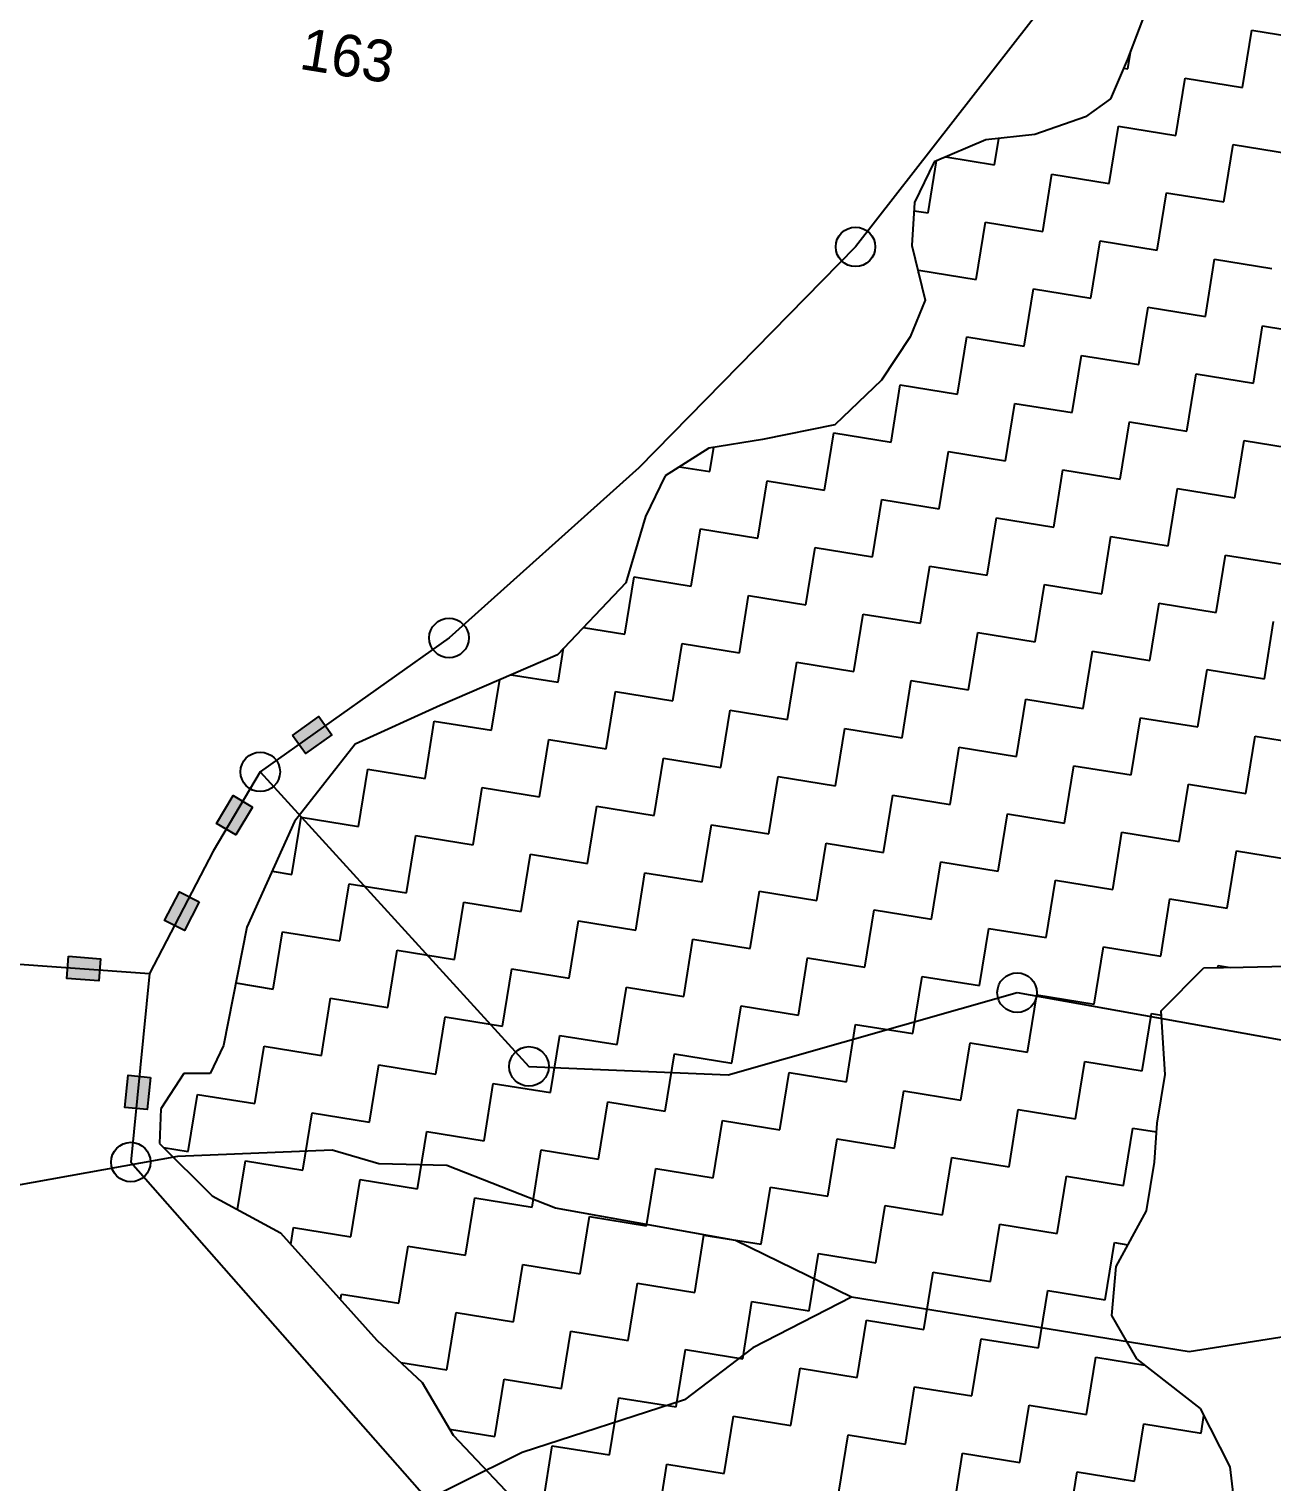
# Model space of a CAD drawing. Header units: metres. Extents: x 318079 to 324759, y 1863980 to 1868406.
# Drawn here: x 319986.2 to 320270.5, y 1866536.8 to 1866869.1 of the extents above; entities that cross this region are included whole.
import ezdxf

# ---------------------------------------------------------------- set-up
doc = ezdxf.new("R2010")
doc.units = ezdxf.units.M
for name, color, linetype in [('LINE_WATER', 4, 'Continuous'), ('POLY_HATCH', 12, 'Continuous'), ('POLY_PARCEL', 6, 'Continuous'), ('TEXT_PARCEL', 7, 'Continuous')]:
    doc.layers.add(name, color=color, linetype=linetype)
doc.styles.add('TEXT_MAP', font='')
doc.styles.get('TEXT_MAP').set_extended_font_data('Kruti Dev 050')

msp = doc.modelspace()

# ---------------------------------------------------------------- hatches: boundary and pattern name
for points in [[(320055.45, 1866707.62), (320052.49, 1866711.79), (320046.47, 1866707.51), (320049.43, 1866703.34)], [(320029.12, 1866687.38), (320033.52, 1866684.77), (320037.3, 1866691.12), (320032.9, 1866693.73)], [(320017.22, 1866665.19), (320021.76, 1866662.84), (320025.16, 1866669.4), (320020.63, 1866671.75)], [(320002.22, 1866651.33), (320002.59, 1866656.43), (319995.22, 1866656.97), (319994.85, 1866651.87)], [(320008.17, 1866622.43), (320013.26, 1866621.93), (320013.99, 1866629.28), (320008.91, 1866629.79)]]:
    msp.add_hatch(color=256).paths.add_polyline_path(points)

# ---------------------------------------------------------------- linework, layer by layer
for points in [[(320046.47, 1866707.51), (320052.49, 1866711.79), (320055.45, 1866707.62), (320049.43, 1866703.34)], [(320037.3, 1866691.12), (320033.52, 1866684.77), (320029.12, 1866687.38), (320032.9, 1866693.73)], [(320025.16, 1866669.4), (320021.76, 1866662.84), (320017.22, 1866665.19), (320020.63, 1866671.75)], [(319995.22, 1866656.97), (320002.59, 1866656.43), (320002.22, 1866651.33), (319994.85, 1866651.87)], [(320013.99, 1866629.28), (320013.26, 1866621.93), (320008.17, 1866622.43), (320008.91, 1866629.79)]]:
    msp.add_lwpolyline(points, close=True)
for centre in [(320175.24, 1866819.23), (320082.27, 1866729.78), (320039.11, 1866699.15), (320212.18, 1866648.66), (320100.56, 1866631.79), (320009.49, 1866609.91)]:
    msp.add_circle(centre, 4.52)
at = {"layer": 'LINE_WATER'}
for p, q in [((320020.18, 1866611.16), (319973.57, 1866602.8)), ((320055.54, 1866612.67), (320020.18, 1866611.16)), ((320066.25, 1866609.49), (320055.54, 1866612.67)), ((320081.77, 1866609.15), (320066.25, 1866609.49)), ((320106.62, 1866599.35), (320081.77, 1866609.15)), ((320147.78, 1866591.96), (320106.62, 1866599.35)), ((320174.29, 1866579), (320147.78, 1866591.96)), ((320174.29, 1866579), (320151.79, 1866567.46)), ((320251.57, 1866566.5), (320174.29, 1866579)), ((320278.69, 1866570.79), (320251.57, 1866566.5)), ((320151.79, 1866567.46), (320136.1, 1866555.54)), ((320136.1, 1866555.54), (320099.03, 1866543.47)), ((320099.03, 1866543.47), (320039.59, 1866514.05))]:
    msp.add_line(p, q, dxfattribs=at)
at = {"layer": 'POLY_HATCH'}
for p, q in [((320242.74, 1866876.3), (320237.46, 1866862.2)), ((320237.46, 1866862.2), (320233.53, 1866853.07)), ((320233.53, 1866853.07), (320227.87, 1866849)), ((320227.87, 1866849), (320216.22, 1866844.9)), ((320205.04, 1866843.72), (320193.24, 1866838.65)), ((320216.22, 1866844.9), (320205.04, 1866843.72)), ((320193.24, 1866838.65), (320188.74, 1866829.41)), ((320188.74, 1866829.41), (320188.15, 1866819.53)), ((320188.15, 1866819.53), (320191.13, 1866807.08)), ((320191.13, 1866807.08), (320187.77, 1866798.65)), ((320187.77, 1866798.65), (320181.17, 1866788.75)), ((320181.17, 1866788.75), (320170.52, 1866778.51)), ((320170.52, 1866778.51), (320154, 1866775.2)), ((320141.69, 1866773.2), (320131.68, 1866766.85)), ((320154, 1866775.2), (320141.69, 1866773.2)), ((320131.68, 1866766.85), (320127.18, 1866757.6)), ((320127.18, 1866757.6), (320122.72, 1866742.37)), ((320122.72, 1866742.37), (320107.08, 1866725.95)), ((320107.08, 1866725.95), (320080.23, 1866714.34)), ((320080.23, 1866714.34), (320060.82, 1866705.52)), ((320060.82, 1866705.52), (320046.97, 1866687.82)), ((320046.97, 1866687.82), (320036.07, 1866663.65)), ((320036.07, 1866663.65), (320030.7, 1866636.6)), ((320245.13, 1866644.49), (320254.89, 1866654.33)), ((320254.89, 1866654.33), (320263.91, 1866654.5)), ((320263.91, 1866654.5), (320277.04, 1866654.83)), ((320245.56, 1866637.07), (320245.13, 1866644.49)), ((320246.03, 1866629.93), (320245.56, 1866637.07)), ((320030.7, 1866636.6), (320027.66, 1866630.2)), ((320021.66, 1866630.17), (320016.35, 1866622.06)), ((320027.66, 1866630.2), (320021.66, 1866630.17)), ((320244.22, 1866618.8), (320246.03, 1866629.93)), ((320016.35, 1866622.06), (320016.07, 1866614.13)), ((320243.61, 1866609.92), (320244.22, 1866618.8)), ((320016.07, 1866614.13), (320028.13, 1866602.2)), ((320241.81, 1866598.79), (320243.61, 1866609.92)), ((320028.13, 1866602.2), (320043.73, 1866593.7)), ((320234.84, 1866586.05), (320241.81, 1866598.79)), ((320043.73, 1866593.7), (320065.74, 1866569.2)), ((320233.84, 1866574.79), (320234.84, 1866586.05)), ((320239.59, 1866564.88), (320233.84, 1866574.79)), ((320065.74, 1866569.2), (320076.16, 1866559.53)), ((320254.11, 1866553.56), (320239.59, 1866564.88)), ((320076.16, 1866559.53), (320083.2, 1866547.43)), ((320260.94, 1866540.22), (320254.11, 1866553.56)), ((320083.2, 1866547.43), (320101.12, 1866528.58)), ((320262.32, 1866528.57), (320260.94, 1866540.22))]:
    msp.add_line(p, q, dxfattribs=at)
at = {"layer": 'POLY_HATCH', "linetype": 'Continuous'}
for p, q in [((320263.73, 1866855.71), (320265.85, 1866868.82)), ((320263.73, 1866855.71), (320265.85, 1866868.82)), ((320265.85, 1866868.82), (320278.95, 1866866.7)), ((320265.85, 1866868.82), (320278.95, 1866866.7)), ((320237.51, 1866859.95), (320238.19, 1866864.14)), ((320237.51, 1866859.95), (320238.19, 1866864.14)), ((320236.56, 1866860.1), (320237.51, 1866859.95)), ((320236.56, 1866860.1), (320237.51, 1866859.95)), ((320248.5, 1866844.73), (320250.62, 1866857.83)), ((320248.5, 1866844.73), (320250.62, 1866857.83)), ((320250.62, 1866857.83), (320263.73, 1866855.71)), ((320250.62, 1866857.83), (320263.73, 1866855.71)), ((320233.28, 1866833.74), (320235.39, 1866846.85)), ((320233.28, 1866833.74), (320235.39, 1866846.85)), ((320235.39, 1866846.85), (320248.5, 1866844.73)), ((320235.39, 1866846.85), (320248.5, 1866844.73)), ((320207.06, 1866837.98), (320208.04, 1866844.04)), ((320207.06, 1866837.98), (320208.04, 1866844.04)), ((320195.88, 1866839.79), (320207.06, 1866837.98)), ((320195.88, 1866839.79), (320207.06, 1866837.98)), ((320259.49, 1866829.5), (320261.61, 1866842.61)), ((320259.49, 1866829.5), (320261.61, 1866842.61)), ((320261.61, 1866842.61), (320274.71, 1866840.49)), ((320261.61, 1866842.61), (320274.71, 1866840.49)), ((320191.84, 1866826.99), (320193.76, 1866838.88)), ((320191.84, 1866826.99), (320193.76, 1866838.88)), ((320218.05, 1866822.75), (320220.17, 1866835.86)), ((320218.05, 1866822.75), (320220.17, 1866835.86)), ((320220.17, 1866835.86), (320233.28, 1866833.74)), ((320220.17, 1866835.86), (320233.28, 1866833.74)), ((320244.26, 1866818.51), (320246.38, 1866831.62)), ((320244.26, 1866818.51), (320246.38, 1866831.62)), ((320246.38, 1866831.62), (320259.49, 1866829.5)), ((320246.38, 1866831.62), (320259.49, 1866829.5)), ((320188.63, 1866827.51), (320191.84, 1866826.99)), ((320188.63, 1866827.51), (320191.84, 1866826.99)), ((320202.82, 1866811.77), (320204.94, 1866824.87)), ((320202.82, 1866811.77), (320204.94, 1866824.87)), ((320204.94, 1866824.87), (320218.05, 1866822.75)), ((320204.94, 1866824.87), (320218.05, 1866822.75)), ((320229.04, 1866807.53), (320231.16, 1866820.63)), ((320229.04, 1866807.53), (320231.16, 1866820.63)), ((320231.16, 1866820.63), (320244.26, 1866818.51)), ((320231.16, 1866820.63), (320244.26, 1866818.51)), ((320255.25, 1866803.29), (320257.37, 1866816.4)), ((320255.25, 1866803.29), (320257.37, 1866816.4)), ((320257.37, 1866816.4), (320270.47, 1866814.28)), ((320257.37, 1866816.4), (320270.47, 1866814.28)), ((320189.63, 1866813.33), (320189.72, 1866813.89)), ((320189.63, 1866813.33), (320189.72, 1866813.89)), ((320189.72, 1866813.89), (320202.82, 1866811.77)), ((320189.72, 1866813.89), (320202.82, 1866811.77)), ((320213.81, 1866796.54), (320215.93, 1866809.65)), ((320213.81, 1866796.54), (320215.93, 1866809.65)), ((320215.93, 1866809.65), (320229.04, 1866807.53)), ((320215.93, 1866809.65), (320229.04, 1866807.53)), ((320240.02, 1866792.3), (320242.14, 1866805.41)), ((320240.02, 1866792.3), (320242.14, 1866805.41)), ((320242.14, 1866805.41), (320255.25, 1866803.29)), ((320242.14, 1866805.41), (320255.25, 1866803.29)), ((320266.23, 1866788.06), (320268.35, 1866801.17)), ((320266.23, 1866788.06), (320268.35, 1866801.17)), ((320268.35, 1866801.17), (320281.46, 1866799.05)), ((320268.35, 1866801.17), (320281.46, 1866799.05)), ((320198.59, 1866785.56), (320200.71, 1866798.66)), ((320198.59, 1866785.56), (320200.71, 1866798.66)), ((320200.71, 1866798.66), (320213.81, 1866796.54)), ((320200.71, 1866798.66), (320213.81, 1866796.54)), ((320224.8, 1866781.32), (320226.92, 1866794.42)), ((320224.8, 1866781.32), (320226.92, 1866794.42)), ((320226.92, 1866794.42), (320240.02, 1866792.3)), ((320226.92, 1866794.42), (320240.02, 1866792.3)), ((320251.01, 1866777.08), (320253.13, 1866790.18)), ((320251.01, 1866777.08), (320253.13, 1866790.18)), ((320253.13, 1866790.18), (320266.23, 1866788.06)), ((320253.13, 1866790.18), (320266.23, 1866788.06)), ((320183.36, 1866774.57), (320185.48, 1866787.68)), ((320183.36, 1866774.57), (320185.48, 1866787.68)), ((320185.48, 1866787.68), (320198.59, 1866785.56)), ((320185.48, 1866787.68), (320198.59, 1866785.56)), ((320209.57, 1866770.33), (320211.69, 1866783.44)), ((320209.57, 1866770.33), (320211.69, 1866783.44)), ((320211.69, 1866783.44), (320224.8, 1866781.32)), ((320211.69, 1866783.44), (320224.8, 1866781.32)), ((320168.13, 1866763.59), (320170.25, 1866776.69)), ((320168.13, 1866763.59), (320170.25, 1866776.69)), ((320170.25, 1866776.69), (320183.36, 1866774.57)), ((320170.25, 1866776.69), (320183.36, 1866774.57)), ((320235.78, 1866766.09), (320237.9, 1866779.2)), ((320235.78, 1866766.09), (320237.9, 1866779.2)), ((320237.9, 1866779.2), (320251.01, 1866777.08)), ((320237.9, 1866779.2), (320251.01, 1866777.08)), ((320141.92, 1866767.83), (320142.82, 1866773.39)), ((320141.92, 1866767.83), (320142.82, 1866773.39)), ((320261.99, 1866761.85), (320264.11, 1866774.96)), ((320261.99, 1866761.85), (320264.11, 1866774.96)), ((320264.11, 1866774.96), (320277.22, 1866772.84)), ((320264.11, 1866774.96), (320277.22, 1866772.84)), ((320194.35, 1866759.35), (320196.47, 1866772.45)), ((320194.35, 1866759.35), (320196.47, 1866772.45)), ((320196.47, 1866772.45), (320209.57, 1866770.33)), ((320196.47, 1866772.45), (320209.57, 1866770.33)), ((320134.99, 1866768.95), (320141.92, 1866767.83)), ((320134.99, 1866768.95), (320141.92, 1866767.83)), ((320220.56, 1866755.11), (320222.68, 1866768.21)), ((320220.56, 1866755.11), (320222.68, 1866768.21)), ((320222.68, 1866768.21), (320235.78, 1866766.09)), ((320222.68, 1866768.21), (320235.78, 1866766.09)), ((320152.91, 1866752.6), (320155.03, 1866765.71)), ((320152.91, 1866752.6), (320155.03, 1866765.71)), ((320155.03, 1866765.71), (320168.13, 1866763.59)), ((320155.03, 1866765.71), (320168.13, 1866763.59)), ((320246.77, 1866750.87), (320248.89, 1866763.97)), ((320246.77, 1866750.87), (320248.89, 1866763.97)), ((320248.89, 1866763.97), (320261.99, 1866761.85)), ((320248.89, 1866763.97), (320261.99, 1866761.85)), ((320179.12, 1866748.36), (320181.24, 1866761.47)), ((320179.12, 1866748.36), (320181.24, 1866761.47)), ((320181.24, 1866761.47), (320194.35, 1866759.35)), ((320181.24, 1866761.47), (320194.35, 1866759.35)), ((320205.33, 1866744.12), (320207.45, 1866757.23)), ((320205.33, 1866744.12), (320207.45, 1866757.23)), ((320207.45, 1866757.23), (320220.56, 1866755.11)), ((320207.45, 1866757.23), (320220.56, 1866755.11)), ((320137.68, 1866741.62), (320139.8, 1866754.72)), ((320137.68, 1866741.62), (320139.8, 1866754.72)), ((320139.8, 1866754.72), (320152.91, 1866752.6)), ((320139.8, 1866754.72), (320152.91, 1866752.6)), ((320163.9, 1866737.38), (320166.02, 1866750.48)), ((320163.9, 1866737.38), (320166.02, 1866750.48)), ((320166.02, 1866750.48), (320179.12, 1866748.36)), ((320166.02, 1866750.48), (320179.12, 1866748.36)), ((320231.54, 1866739.88), (320233.66, 1866752.99)), ((320231.54, 1866739.88), (320233.66, 1866752.99)), ((320233.66, 1866752.99), (320246.77, 1866750.87)), ((320233.66, 1866752.99), (320246.77, 1866750.87)), ((320257.75, 1866735.64), (320259.87, 1866748.75)), ((320257.75, 1866735.64), (320259.87, 1866748.75)), ((320259.87, 1866748.75), (320272.98, 1866746.63)), ((320259.87, 1866748.75), (320272.98, 1866746.63)), ((320122.46, 1866730.63), (320124.58, 1866743.74)), ((320122.46, 1866730.63), (320124.58, 1866743.74)), ((320124.58, 1866743.74), (320137.68, 1866741.62)), ((320124.58, 1866743.74), (320137.68, 1866741.62)), ((320190.11, 1866733.14), (320192.23, 1866746.24)), ((320190.11, 1866733.14), (320192.23, 1866746.24)), ((320192.23, 1866746.24), (320205.33, 1866744.12)), ((320192.23, 1866746.24), (320205.33, 1866744.12)), ((320216.32, 1866728.9), (320218.44, 1866742)), ((320216.32, 1866728.9), (320218.44, 1866742)), ((320218.44, 1866742), (320231.54, 1866739.88)), ((320218.44, 1866742), (320231.54, 1866739.88)), ((320148.67, 1866726.39), (320150.79, 1866739.5)), ((320148.67, 1866726.39), (320150.79, 1866739.5)), ((320150.79, 1866739.5), (320163.9, 1866737.38)), ((320150.79, 1866739.5), (320163.9, 1866737.38)), ((320242.53, 1866724.66), (320244.65, 1866737.76)), ((320242.53, 1866724.66), (320244.65, 1866737.76)), ((320244.65, 1866737.76), (320257.75, 1866735.64)), ((320244.65, 1866737.76), (320257.75, 1866735.64)), ((320174.88, 1866722.15), (320177, 1866735.26)), ((320174.88, 1866722.15), (320177, 1866735.26)), ((320177, 1866735.26), (320190.11, 1866733.14)), ((320177, 1866735.26), (320190.11, 1866733.14)), ((320268.74, 1866720.42), (320270.86, 1866733.52)), ((320268.74, 1866720.42), (320270.86, 1866733.52)), ((320113, 1866732.16), (320122.46, 1866730.63)), ((320113, 1866732.16), (320122.46, 1866730.63)), ((320201.09, 1866717.91), (320203.21, 1866731.02)), ((320201.09, 1866717.91), (320203.21, 1866731.02)), ((320203.21, 1866731.02), (320216.32, 1866728.9)), ((320203.21, 1866731.02), (320216.32, 1866728.9)), ((320107.23, 1866719.65), (320108.49, 1866727.44)), ((320107.23, 1866719.65), (320108.49, 1866727.44)), ((320133.45, 1866715.41), (320135.56, 1866728.51)), ((320133.45, 1866715.41), (320135.56, 1866728.51)), ((320135.56, 1866728.51), (320148.67, 1866726.39)), ((320135.56, 1866728.51), (320148.67, 1866726.39)), ((320227.3, 1866713.67), (320229.42, 1866726.78)), ((320227.3, 1866713.67), (320229.42, 1866726.78)), ((320229.42, 1866726.78), (320242.53, 1866724.66)), ((320229.42, 1866726.78), (320242.53, 1866724.66)), ((320159.66, 1866711.17), (320161.78, 1866724.27)), ((320159.66, 1866711.17), (320161.78, 1866724.27)), ((320161.78, 1866724.27), (320174.88, 1866722.15)), ((320161.78, 1866724.27), (320174.88, 1866722.15)), ((320092.01, 1866708.66), (320093.88, 1866720.25)), ((320092.01, 1866708.66), (320093.88, 1866720.25)), ((320096.5, 1866721.38), (320107.23, 1866719.65)), ((320096.5, 1866721.38), (320107.23, 1866719.65)), ((320185.87, 1866706.93), (320187.99, 1866720.03)), ((320185.87, 1866706.93), (320187.99, 1866720.03)), ((320187.99, 1866720.03), (320201.09, 1866717.91)), ((320187.99, 1866720.03), (320201.09, 1866717.91)), ((320253.51, 1866709.43), (320255.63, 1866722.54)), ((320253.51, 1866709.43), (320255.63, 1866722.54)), ((320255.63, 1866722.54), (320268.74, 1866720.42)), ((320255.63, 1866722.54), (320268.74, 1866720.42)), ((320118.22, 1866704.42), (320120.34, 1866717.53)), ((320118.22, 1866704.42), (320120.34, 1866717.53)), ((320120.34, 1866717.53), (320133.45, 1866715.41)), ((320120.34, 1866717.53), (320133.45, 1866715.41)), ((320212.08, 1866702.69), (320214.2, 1866715.79)), ((320212.08, 1866702.69), (320214.2, 1866715.79)), ((320214.2, 1866715.79), (320227.3, 1866713.67)), ((320214.2, 1866715.79), (320227.3, 1866713.67)), ((320076.78, 1866697.67), (320078.9, 1866710.78)), ((320076.78, 1866697.67), (320078.9, 1866710.78)), ((320078.9, 1866710.78), (320092.01, 1866708.66)), ((320078.9, 1866710.78), (320092.01, 1866708.66)), ((320144.43, 1866700.18), (320146.55, 1866713.29)), ((320144.43, 1866700.18), (320146.55, 1866713.29)), ((320146.55, 1866713.29), (320159.66, 1866711.17)), ((320146.55, 1866713.29), (320159.66, 1866711.17)), ((320238.29, 1866698.45), (320240.41, 1866711.55)), ((320238.29, 1866698.45), (320240.41, 1866711.55)), ((320240.41, 1866711.55), (320253.51, 1866709.43)), ((320240.41, 1866711.55), (320253.51, 1866709.43)), ((320170.64, 1866695.94), (320172.76, 1866709.05)), ((320170.64, 1866695.94), (320172.76, 1866709.05)), ((320172.76, 1866709.05), (320185.87, 1866706.93)), ((320172.76, 1866709.05), (320185.87, 1866706.93)), ((320264.5, 1866694.21), (320266.62, 1866707.31)), ((320264.5, 1866694.21), (320266.62, 1866707.31)), ((320266.62, 1866707.31), (320279.72, 1866705.19)), ((320266.62, 1866707.31), (320279.72, 1866705.19)), ((320102.99, 1866693.43), (320105.11, 1866706.54)), ((320102.99, 1866693.43), (320105.11, 1866706.54)), ((320105.11, 1866706.54), (320118.22, 1866704.42)), ((320105.11, 1866706.54), (320118.22, 1866704.42)), ((320196.85, 1866691.7), (320198.97, 1866704.81)), ((320196.85, 1866691.7), (320198.97, 1866704.81)), ((320198.97, 1866704.81), (320212.08, 1866702.69)), ((320198.97, 1866704.81), (320212.08, 1866702.69)), ((320129.21, 1866689.2), (320131.33, 1866702.3)), ((320129.21, 1866689.2), (320131.33, 1866702.3)), ((320131.33, 1866702.3), (320144.43, 1866700.18)), ((320131.33, 1866702.3), (320144.43, 1866700.18)), ((320223.06, 1866687.46), (320225.18, 1866700.57)), ((320223.06, 1866687.46), (320225.18, 1866700.57)), ((320225.18, 1866700.57), (320238.29, 1866698.45)), ((320225.18, 1866700.57), (320238.29, 1866698.45)), ((320061.56, 1866686.69), (320063.68, 1866699.79)), ((320061.56, 1866686.69), (320063.68, 1866699.79)), ((320063.68, 1866699.79), (320076.78, 1866697.67)), ((320063.68, 1866699.79), (320076.78, 1866697.67)), ((320155.42, 1866684.96), (320157.54, 1866698.06)), ((320155.42, 1866684.96), (320157.54, 1866698.06)), ((320157.54, 1866698.06), (320170.64, 1866695.94)), ((320157.54, 1866698.06), (320170.64, 1866695.94)), ((320087.77, 1866682.45), (320089.89, 1866695.55)), ((320087.77, 1866682.45), (320089.89, 1866695.55)), ((320089.89, 1866695.55), (320102.99, 1866693.43)), ((320089.89, 1866695.55), (320102.99, 1866693.43)), ((320181.63, 1866680.72), (320183.75, 1866693.82)), ((320181.63, 1866680.72), (320183.75, 1866693.82)), ((320183.75, 1866693.82), (320196.85, 1866691.7)), ((320183.75, 1866693.82), (320196.85, 1866691.7)), ((320249.27, 1866683.22), (320251.39, 1866696.33)), ((320249.27, 1866683.22), (320251.39, 1866696.33)), ((320251.39, 1866696.33), (320264.5, 1866694.21)), ((320251.39, 1866696.33), (320264.5, 1866694.21)), ((320113.98, 1866678.21), (320116.1, 1866691.32)), ((320113.98, 1866678.21), (320116.1, 1866691.32)), ((320116.1, 1866691.32), (320129.21, 1866689.2)), ((320116.1, 1866691.32), (320129.21, 1866689.2)), ((320046.33, 1866675.7), (320048.45, 1866688.81)), ((320046.33, 1866675.7), (320048.45, 1866688.81)), ((320048.45, 1866688.81), (320061.56, 1866686.69)), ((320048.45, 1866688.81), (320061.56, 1866686.69)), ((320140.19, 1866673.97), (320142.31, 1866687.08)), ((320140.19, 1866673.97), (320142.31, 1866687.08)), ((320142.31, 1866687.08), (320155.42, 1866684.96)), ((320142.31, 1866687.08), (320155.42, 1866684.96)), ((320207.84, 1866676.48), (320209.96, 1866689.58)), ((320207.84, 1866676.48), (320209.96, 1866689.58)), ((320209.96, 1866689.58), (320223.06, 1866687.46)), ((320209.96, 1866689.58), (320223.06, 1866687.46)), ((320072.54, 1866671.46), (320074.66, 1866684.57)), ((320072.54, 1866671.46), (320074.66, 1866684.57)), ((320074.66, 1866684.57), (320087.77, 1866682.45)), ((320074.66, 1866684.57), (320087.77, 1866682.45)), ((320234.05, 1866672.24), (320236.17, 1866685.34)), ((320234.05, 1866672.24), (320236.17, 1866685.34)), ((320236.17, 1866685.34), (320249.27, 1866683.22)), ((320236.17, 1866685.34), (320249.27, 1866683.22)), ((320098.76, 1866667.22), (320100.87, 1866680.33)), ((320098.76, 1866667.22), (320100.87, 1866680.33)), ((320100.87, 1866680.33), (320113.98, 1866678.21)), ((320100.87, 1866680.33), (320113.98, 1866678.21)), ((320166.4, 1866669.73), (320168.52, 1866682.84)), ((320166.4, 1866669.73), (320168.52, 1866682.84)), ((320168.52, 1866682.84), (320181.63, 1866680.72)), ((320168.52, 1866682.84), (320181.63, 1866680.72)), ((320260.26, 1866668), (320262.38, 1866681.1)), ((320260.26, 1866668), (320262.38, 1866681.1)), ((320262.38, 1866681.1), (320275.48, 1866678.98)), ((320262.38, 1866681.1), (320275.48, 1866678.98)), ((320192.61, 1866665.49), (320194.73, 1866678.6)), ((320192.61, 1866665.49), (320194.73, 1866678.6)), ((320194.73, 1866678.6), (320207.84, 1866676.48)), ((320194.73, 1866678.6), (320207.84, 1866676.48)), ((320041.83, 1866676.43), (320046.33, 1866675.7)), ((320041.83, 1866676.43), (320046.33, 1866675.7)), ((320057.32, 1866660.48), (320059.44, 1866673.58)), ((320057.32, 1866660.48), (320059.44, 1866673.58)), ((320059.44, 1866673.58), (320072.54, 1866671.46)), ((320059.44, 1866673.58), (320072.54, 1866671.46)), ((320124.97, 1866662.98), (320127.09, 1866676.09)), ((320124.97, 1866662.98), (320127.09, 1866676.09)), ((320127.09, 1866676.09), (320140.19, 1866673.97)), ((320127.09, 1866676.09), (320140.19, 1866673.97)), ((320218.82, 1866661.25), (320220.94, 1866674.36)), ((320218.82, 1866661.25), (320220.94, 1866674.36)), ((320220.94, 1866674.36), (320234.05, 1866672.24)), ((320220.94, 1866674.36), (320234.05, 1866672.24)), ((320151.18, 1866658.74), (320153.3, 1866671.85)), ((320151.18, 1866658.74), (320153.3, 1866671.85)), ((320153.3, 1866671.85), (320166.4, 1866669.73)), ((320153.3, 1866671.85), (320166.4, 1866669.73)), ((320083.53, 1866656.24), (320085.65, 1866669.34)), ((320083.53, 1866656.24), (320085.65, 1866669.34)), ((320085.65, 1866669.34), (320098.76, 1866667.22)), ((320085.65, 1866669.34), (320098.76, 1866667.22)), ((320177.39, 1866654.51), (320179.51, 1866667.61)), ((320177.39, 1866654.51), (320179.51, 1866667.61)), ((320179.51, 1866667.61), (320192.61, 1866665.49)), ((320179.51, 1866667.61), (320192.61, 1866665.49)), ((320245.03, 1866657.01), (320247.15, 1866670.12)), ((320245.03, 1866657.01), (320247.15, 1866670.12)), ((320247.15, 1866670.12), (320260.26, 1866668)), ((320247.15, 1866670.12), (320260.26, 1866668)), ((320109.74, 1866652), (320111.86, 1866665.1)), ((320109.74, 1866652), (320111.86, 1866665.1)), ((320111.86, 1866665.1), (320124.97, 1866662.98)), ((320111.86, 1866665.1), (320124.97, 1866662.98)), ((320042.09, 1866649.49), (320044.21, 1866662.6)), ((320042.09, 1866649.49), (320044.21, 1866662.6)), ((320044.21, 1866662.6), (320057.32, 1866660.48)), ((320044.21, 1866662.6), (320057.32, 1866660.48)), ((320135.95, 1866647.76), (320138.07, 1866660.86)), ((320135.95, 1866647.76), (320138.07, 1866660.86)), ((320138.07, 1866660.86), (320151.18, 1866658.74)), ((320138.07, 1866660.86), (320151.18, 1866658.74)), ((320203.6, 1866650.27), (320205.72, 1866663.37)), ((320203.6, 1866650.27), (320205.72, 1866663.37)), ((320205.72, 1866663.37), (320218.82, 1866661.25)), ((320205.72, 1866663.37), (320218.82, 1866661.25)), ((320068.3, 1866645.25), (320070.42, 1866658.36)), ((320068.3, 1866645.25), (320070.42, 1866658.36)), ((320070.42, 1866658.36), (320083.53, 1866656.24)), ((320070.42, 1866658.36), (320083.53, 1866656.24)), ((320229.81, 1866646.03), (320231.93, 1866659.13)), ((320229.81, 1866646.03), (320231.93, 1866659.13)), ((320231.93, 1866659.13), (320245.03, 1866657.01)), ((320231.93, 1866659.13), (320245.03, 1866657.01)), ((320094.52, 1866641.01), (320096.64, 1866654.12)), ((320094.52, 1866641.01), (320096.64, 1866654.12)), ((320096.64, 1866654.12), (320109.74, 1866652)), ((320096.64, 1866654.12), (320109.74, 1866652)), ((320162.16, 1866643.52), (320164.28, 1866656.63)), ((320162.16, 1866643.52), (320164.28, 1866656.63)), ((320164.28, 1866656.63), (320177.39, 1866654.51)), ((320164.28, 1866656.63), (320177.39, 1866654.51)), ((320258.06, 1866654.39), (320258.14, 1866654.89)), ((320258.06, 1866654.39), (320258.14, 1866654.89)), ((320258.14, 1866654.89), (320260.9, 1866654.45)), ((320258.14, 1866654.89), (320260.9, 1866654.45)), ((320033.53, 1866650.88), (320042.09, 1866649.49)), ((320033.53, 1866650.88), (320042.09, 1866649.49)), ((320188.37, 1866639.28), (320190.49, 1866652.39)), ((320188.37, 1866639.28), (320190.49, 1866652.39)), ((320190.49, 1866652.39), (320203.6, 1866650.27)), ((320190.49, 1866652.39), (320203.6, 1866650.27)), ((320053.08, 1866634.27), (320055.2, 1866647.37)), ((320053.08, 1866634.27), (320055.2, 1866647.37)), ((320055.2, 1866647.37), (320068.3, 1866645.25)), ((320055.2, 1866647.37), (320068.3, 1866645.25)), ((320120.73, 1866636.77), (320122.85, 1866649.88)), ((320120.73, 1866636.77), (320122.85, 1866649.88)), ((320122.85, 1866649.88), (320135.95, 1866647.76)), ((320122.85, 1866649.88), (320135.95, 1866647.76)), ((320214.58, 1866635.04), (320216.7, 1866648.15)), ((320214.58, 1866635.04), (320216.7, 1866648.15)), ((320216.7, 1866648.15), (320229.81, 1866646.03)), ((320216.7, 1866648.15), (320229.81, 1866646.03)), ((320146.94, 1866632.53), (320149.06, 1866645.64)), ((320146.94, 1866632.53), (320149.06, 1866645.64)), ((320149.06, 1866645.64), (320162.16, 1866643.52)), ((320149.06, 1866645.64), (320162.16, 1866643.52)), ((320240.79, 1866630.8), (320242.91, 1866643.91)), ((320240.79, 1866630.8), (320242.91, 1866643.91)), ((320242.91, 1866643.91), (320245.18, 1866643.54)), ((320242.91, 1866643.91), (320245.18, 1866643.54)), ((320079.29, 1866630.03), (320081.41, 1866643.13)), ((320079.29, 1866630.03), (320081.41, 1866643.13)), ((320081.41, 1866643.13), (320094.52, 1866641.01)), ((320081.41, 1866643.13), (320094.52, 1866641.01)), ((320173.15, 1866628.29), (320175.27, 1866641.4)), ((320173.15, 1866628.29), (320175.27, 1866641.4)), ((320175.27, 1866641.4), (320188.37, 1866639.28)), ((320175.27, 1866641.4), (320188.37, 1866639.28)), ((320105.5, 1866625.79), (320107.62, 1866638.89)), ((320105.5, 1866625.79), (320107.62, 1866638.89)), ((320107.62, 1866638.89), (320120.73, 1866636.77)), ((320107.62, 1866638.89), (320120.73, 1866636.77)), ((320199.36, 1866624.06), (320201.48, 1866637.16)), ((320199.36, 1866624.06), (320201.48, 1866637.16)), ((320201.48, 1866637.16), (320214.58, 1866635.04)), ((320201.48, 1866637.16), (320214.58, 1866635.04)), ((320037.85, 1866623.28), (320039.97, 1866636.39)), ((320037.85, 1866623.28), (320039.97, 1866636.39)), ((320039.97, 1866636.39), (320053.08, 1866634.27)), ((320039.97, 1866636.39), (320053.08, 1866634.27)), ((320131.71, 1866621.55), (320133.83, 1866634.65)), ((320131.71, 1866621.55), (320133.83, 1866634.65)), ((320133.83, 1866634.65), (320146.94, 1866632.53)), ((320133.83, 1866634.65), (320146.94, 1866632.53)), ((320064.07, 1866619.04), (320066.19, 1866632.15)), ((320064.07, 1866619.04), (320066.19, 1866632.15)), ((320066.19, 1866632.15), (320079.29, 1866630.03)), ((320066.19, 1866632.15), (320079.29, 1866630.03)), ((320157.92, 1866617.31), (320160.04, 1866630.41)), ((320157.92, 1866617.31), (320160.04, 1866630.41)), ((320160.04, 1866630.41), (320173.15, 1866628.29)), ((320160.04, 1866630.41), (320173.15, 1866628.29)), ((320225.57, 1866619.82), (320227.69, 1866632.92)), ((320225.57, 1866619.82), (320227.69, 1866632.92)), ((320227.69, 1866632.92), (320240.79, 1866630.8)), ((320227.69, 1866632.92), (320240.79, 1866630.8)), ((320090.28, 1866614.8), (320092.4, 1866627.91)), ((320090.28, 1866614.8), (320092.4, 1866627.91)), ((320092.4, 1866627.91), (320105.5, 1866625.79)), ((320092.4, 1866627.91), (320105.5, 1866625.79)), ((320022.63, 1866612.3), (320024.75, 1866625.4)), ((320022.63, 1866612.3), (320024.75, 1866625.4)), ((320024.75, 1866625.4), (320037.85, 1866623.28)), ((320024.75, 1866625.4), (320037.85, 1866623.28)), ((320116.49, 1866610.56), (320118.61, 1866623.67)), ((320116.49, 1866610.56), (320118.61, 1866623.67)), ((320118.61, 1866623.67), (320131.71, 1866621.55)), ((320118.61, 1866623.67), (320131.71, 1866621.55)), ((320184.13, 1866613.07), (320186.25, 1866626.17)), ((320184.13, 1866613.07), (320186.25, 1866626.17)), ((320186.25, 1866626.17), (320199.36, 1866624.06)), ((320186.25, 1866626.17), (320199.36, 1866624.06)), ((320048.84, 1866608.06), (320050.96, 1866621.16)), ((320048.84, 1866608.06), (320050.96, 1866621.16)), ((320050.96, 1866621.16), (320064.07, 1866619.04)), ((320050.96, 1866621.16), (320064.07, 1866619.04)), ((320210.34, 1866608.83), (320212.46, 1866621.94)), ((320210.34, 1866608.83), (320212.46, 1866621.94)), ((320212.46, 1866621.94), (320225.57, 1866619.82)), ((320212.46, 1866621.94), (320225.57, 1866619.82)), ((320142.7, 1866606.32), (320144.82, 1866619.43)), ((320142.7, 1866606.32), (320144.82, 1866619.43)), ((320144.82, 1866619.43), (320157.92, 1866617.31)), ((320144.82, 1866619.43), (320157.92, 1866617.31)), ((320236.55, 1866604.59), (320238.67, 1866617.7)), ((320236.55, 1866604.59), (320238.67, 1866617.7)), ((320238.67, 1866617.7), (320244.09, 1866616.82)), ((320238.67, 1866617.7), (320244.09, 1866616.82)), ((320075.05, 1866603.82), (320077.17, 1866616.92)), ((320075.05, 1866603.82), (320077.17, 1866616.92)), ((320077.17, 1866616.92), (320090.28, 1866614.8)), ((320077.17, 1866616.92), (320090.28, 1866614.8)), ((320168.91, 1866602.08), (320171.03, 1866615.19)), ((320168.91, 1866602.08), (320171.03, 1866615.19)), ((320171.03, 1866615.19), (320184.13, 1866613.07)), ((320171.03, 1866615.19), (320184.13, 1866613.07)), ((320017, 1866613.21), (320022.63, 1866612.3)), ((320017, 1866613.21), (320022.63, 1866612.3)), ((320101.26, 1866599.58), (320103.38, 1866612.68)), ((320101.26, 1866599.58), (320103.38, 1866612.68)), ((320103.38, 1866612.68), (320116.49, 1866610.56)), ((320103.38, 1866612.68), (320116.49, 1866610.56)), ((320195.12, 1866597.84), (320197.24, 1866610.95)), ((320195.12, 1866597.84), (320197.24, 1866610.95)), ((320197.24, 1866610.95), (320210.34, 1866608.83)), ((320197.24, 1866610.95), (320210.34, 1866608.83)), ((320033.93, 1866599.04), (320035.73, 1866610.18)), ((320033.93, 1866599.04), (320035.73, 1866610.18)), ((320035.73, 1866610.18), (320048.84, 1866608.06)), ((320035.73, 1866610.18), (320048.84, 1866608.06)), ((320127.47, 1866595.34), (320129.59, 1866608.44)), ((320127.47, 1866595.34), (320129.59, 1866608.44)), ((320129.59, 1866608.44), (320142.7, 1866606.32)), ((320129.59, 1866608.44), (320142.7, 1866606.32)), ((320059.83, 1866592.83), (320061.95, 1866605.94)), ((320059.83, 1866592.83), (320061.95, 1866605.94)), ((320061.95, 1866605.94), (320075.05, 1866603.82)), ((320061.95, 1866605.94), (320075.05, 1866603.82)), ((320153.68, 1866591.1), (320155.8, 1866604.2)), ((320153.68, 1866591.1), (320155.8, 1866604.2)), ((320155.8, 1866604.2), (320168.91, 1866602.08)), ((320155.8, 1866604.2), (320168.91, 1866602.08)), ((320221.33, 1866593.6), (320223.45, 1866606.71)), ((320221.33, 1866593.6), (320223.45, 1866606.71)), ((320223.45, 1866606.71), (320236.55, 1866604.59)), ((320223.45, 1866606.71), (320236.55, 1866604.59)), ((320086.04, 1866588.59), (320088.16, 1866601.7)), ((320086.04, 1866588.59), (320088.16, 1866601.7)), ((320088.16, 1866601.7), (320101.26, 1866599.58)), ((320088.16, 1866601.7), (320101.26, 1866599.58)), ((320112.25, 1866584.35), (320114.37, 1866597.46)), ((320112.25, 1866584.35), (320114.37, 1866597.46)), ((320114.37, 1866597.46), (320127.47, 1866595.34)), ((320114.37, 1866597.46), (320127.47, 1866595.34)), ((320179.89, 1866586.86), (320182.01, 1866599.96)), ((320179.89, 1866586.86), (320182.01, 1866599.96)), ((320182.01, 1866599.96), (320195.12, 1866597.84)), ((320182.01, 1866599.96), (320195.12, 1866597.84)), ((320046.09, 1866591.07), (320046.72, 1866594.95)), ((320046.09, 1866591.07), (320046.72, 1866594.95)), ((320046.72, 1866594.95), (320059.83, 1866592.83)), ((320046.72, 1866594.95), (320059.83, 1866592.83)), ((320206.1, 1866582.62), (320208.22, 1866595.72)), ((320206.1, 1866582.62), (320208.22, 1866595.72)), ((320208.22, 1866595.72), (320221.33, 1866593.6)), ((320208.22, 1866595.72), (320221.33, 1866593.6)), ((320070.81, 1866577.61), (320072.93, 1866590.71)), ((320070.81, 1866577.61), (320072.93, 1866590.71)), ((320072.93, 1866590.71), (320086.04, 1866588.59)), ((320072.93, 1866590.71), (320086.04, 1866588.59)), ((320138.46, 1866580.11), (320140.58, 1866593.22)), ((320138.46, 1866580.11), (320140.58, 1866593.22)), ((320140.58, 1866593.22), (320153.68, 1866591.1)), ((320140.58, 1866593.22), (320153.68, 1866591.1)), ((320232.31, 1866578.38), (320234.43, 1866591.48)), ((320232.31, 1866578.38), (320234.43, 1866591.48)), ((320234.43, 1866591.48), (320237.54, 1866590.98)), ((320234.43, 1866591.48), (320237.54, 1866590.98)), ((320164.67, 1866575.87), (320166.79, 1866588.98)), ((320164.67, 1866575.87), (320166.79, 1866588.98)), ((320166.79, 1866588.98), (320179.89, 1866586.86)), ((320166.79, 1866588.98), (320179.89, 1866586.86)), ((320097.02, 1866573.37), (320099.14, 1866586.47)), ((320097.02, 1866573.37), (320099.14, 1866586.47)), ((320099.14, 1866586.47), (320112.25, 1866584.35)), ((320099.14, 1866586.47), (320112.25, 1866584.35)), ((320190.88, 1866571.63), (320193, 1866584.74)), ((320190.88, 1866571.63), (320193, 1866584.74)), ((320193, 1866584.74), (320206.1, 1866582.62)), ((320193, 1866584.74), (320206.1, 1866582.62)), ((320123.23, 1866569.13), (320125.35, 1866582.23)), ((320123.23, 1866569.13), (320125.35, 1866582.23)), ((320125.35, 1866582.23), (320138.46, 1866580.11)), ((320125.35, 1866582.23), (320138.46, 1866580.11)), ((320217.09, 1866567.39), (320219.21, 1866580.5)), ((320217.09, 1866567.39), (320219.21, 1866580.5)), ((320219.21, 1866580.5), (320232.31, 1866578.38)), ((320219.21, 1866580.5), (320232.31, 1866578.38)), ((320057.49, 1866578.38), (320057.71, 1866579.73)), ((320057.49, 1866578.38), (320057.71, 1866579.73)), ((320057.71, 1866579.73), (320070.81, 1866577.61)), ((320057.71, 1866579.73), (320070.81, 1866577.61)), ((320149.44, 1866564.89), (320151.56, 1866577.99)), ((320149.44, 1866564.89), (320151.56, 1866577.99)), ((320151.56, 1866577.99), (320164.67, 1866575.87)), ((320151.56, 1866577.99), (320164.67, 1866575.87)), ((320081.8, 1866562.38), (320083.92, 1866575.49)), ((320081.8, 1866562.38), (320083.92, 1866575.49)), ((320083.92, 1866575.49), (320097.02, 1866573.37)), ((320083.92, 1866575.49), (320097.02, 1866573.37)), ((320108.01, 1866558.14), (320110.13, 1866571.25)), ((320108.01, 1866558.14), (320110.13, 1866571.25)), ((320110.13, 1866571.25), (320123.23, 1866569.13)), ((320110.13, 1866571.25), (320123.23, 1866569.13)), ((320175.65, 1866560.65), (320177.77, 1866573.75)), ((320175.65, 1866560.65), (320177.77, 1866573.75)), ((320177.77, 1866573.75), (320190.88, 1866571.63)), ((320177.77, 1866573.75), (320190.88, 1866571.63)), ((320201.86, 1866556.41), (320203.98, 1866569.51)), ((320201.86, 1866556.41), (320203.98, 1866569.51)), ((320203.98, 1866569.51), (320217.09, 1866567.39)), ((320203.98, 1866569.51), (320217.09, 1866567.39)), ((320071.25, 1866564.09), (320081.8, 1866562.38)), ((320071.25, 1866564.09), (320081.8, 1866562.38)), ((320134.22, 1866553.9), (320136.34, 1866567.01)), ((320134.22, 1866553.9), (320136.34, 1866567.01)), ((320136.34, 1866567.01), (320149.44, 1866564.89)), ((320136.34, 1866567.01), (320149.44, 1866564.89)), ((320228.07, 1866552.17), (320230.19, 1866565.27)), ((320228.07, 1866552.17), (320230.19, 1866565.27)), ((320230.19, 1866565.27), (320241.42, 1866563.46)), ((320230.19, 1866565.27), (320241.42, 1866563.46)), ((320160.43, 1866549.66), (320162.55, 1866562.77)), ((320160.43, 1866549.66), (320162.55, 1866562.77)), ((320162.55, 1866562.77), (320175.65, 1866560.65)), ((320162.55, 1866562.77), (320175.65, 1866560.65)), ((320092.78, 1866547.16), (320094.9, 1866560.26)), ((320092.78, 1866547.16), (320094.9, 1866560.26)), ((320094.9, 1866560.26), (320108.01, 1866558.14)), ((320094.9, 1866560.26), (320108.01, 1866558.14)), ((320186.64, 1866545.42), (320188.76, 1866558.53)), ((320186.64, 1866545.42), (320188.76, 1866558.53)), ((320188.76, 1866558.53), (320201.86, 1866556.41)), ((320188.76, 1866558.53), (320201.86, 1866556.41)), ((320118.99, 1866542.92), (320121.11, 1866556.02)), ((320118.99, 1866542.92), (320121.11, 1866556.02)), ((320121.11, 1866556.02), (320134.22, 1866553.9)), ((320121.11, 1866556.02), (320134.22, 1866553.9)), ((320212.85, 1866541.18), (320214.97, 1866554.29)), ((320212.85, 1866541.18), (320214.97, 1866554.29)), ((320214.97, 1866554.29), (320228.07, 1866552.17)), ((320214.97, 1866554.29), (320228.07, 1866552.17)), ((320145.2, 1866538.68), (320147.32, 1866551.78)), ((320145.2, 1866538.68), (320147.32, 1866551.78)), ((320147.32, 1866551.78), (320160.43, 1866549.66)), ((320147.32, 1866551.78), (320160.43, 1866549.66)), ((320254.29, 1866547.93), (320254.93, 1866551.94)), ((320254.29, 1866547.93), (320254.93, 1866551.94)), ((320082.38, 1866548.84), (320092.78, 1866547.16)), ((320082.38, 1866548.84), (320092.78, 1866547.16)), ((320171.41, 1866534.44), (320173.53, 1866547.54)), ((320171.41, 1866534.44), (320173.53, 1866547.54)), ((320173.53, 1866547.54), (320186.64, 1866545.42)), ((320173.53, 1866547.54), (320186.64, 1866545.42)), ((320239.06, 1866536.94), (320241.18, 1866550.05)), ((320239.06, 1866536.94), (320241.18, 1866550.05)), ((320241.18, 1866550.05), (320254.29, 1866547.93)), ((320241.18, 1866550.05), (320254.29, 1866547.93)), ((320103.77, 1866531.93), (320105.89, 1866545.04)), ((320103.77, 1866531.93), (320105.89, 1866545.04)), ((320105.89, 1866545.04), (320118.99, 1866542.92)), ((320105.89, 1866545.04), (320118.99, 1866542.92)), ((320129.98, 1866527.69), (320132.1, 1866540.8)), ((320129.98, 1866527.69), (320132.1, 1866540.8)), ((320132.1, 1866540.8), (320145.2, 1866538.68)), ((320132.1, 1866540.8), (320145.2, 1866538.68)), ((320197.62, 1866530.2), (320199.74, 1866543.3)), ((320197.62, 1866530.2), (320199.74, 1866543.3)), ((320199.74, 1866543.3), (320212.85, 1866541.18)), ((320199.74, 1866543.3), (320212.85, 1866541.18)), ((320223.84, 1866525.96), (320225.96, 1866539.06)), ((320223.84, 1866525.96), (320225.96, 1866539.06)), ((320225.96, 1866539.06), (320239.06, 1866536.94)), ((320225.96, 1866539.06), (320239.06, 1866536.94))]:
    msp.add_line(p, q, dxfattribs=at)
at = {"layer": 'POLY_PARCEL'}
for p, q in [((320267.72, 1866938), (320175.24, 1866819.23)), ((320175.24, 1866819.23), (320125.72, 1866768.73)), ((320125.72, 1866768.73), (320082.27, 1866729.78)), ((320082.27, 1866729.78), (320039.11, 1866699.15)), ((320039.11, 1866699.15), (320028.33, 1866681.04)), ((320039.11, 1866699.15), (320100.56, 1866631.79)), ((320028.33, 1866681.04), (320013.8, 1866653.04)), ((319852.63, 1866664.54), (320013.8, 1866653.04)), ((320013.8, 1866653.04), (320009.49, 1866609.91)), ((320146.1, 1866629.84), (320212.18, 1866648.66)), ((320212.18, 1866648.66), (320326.62, 1866628.13)), ((320100.56, 1866631.79), (320146.1, 1866629.84)), ((320009.49, 1866609.91), (320102.78, 1866503.92))]:
    msp.add_line(p, q, dxfattribs=at)

# ---------------------------------------------------------------- texts
at = {"layer": 'TEXT_PARCEL', "style": 'TEXT_MAP'}
msp.add_text('163', height=9.558, rotation=350.8118, dxfattribs=at).set_placement((320047.76, 1866859.99))

doc.saveas('drawing.dxf')
